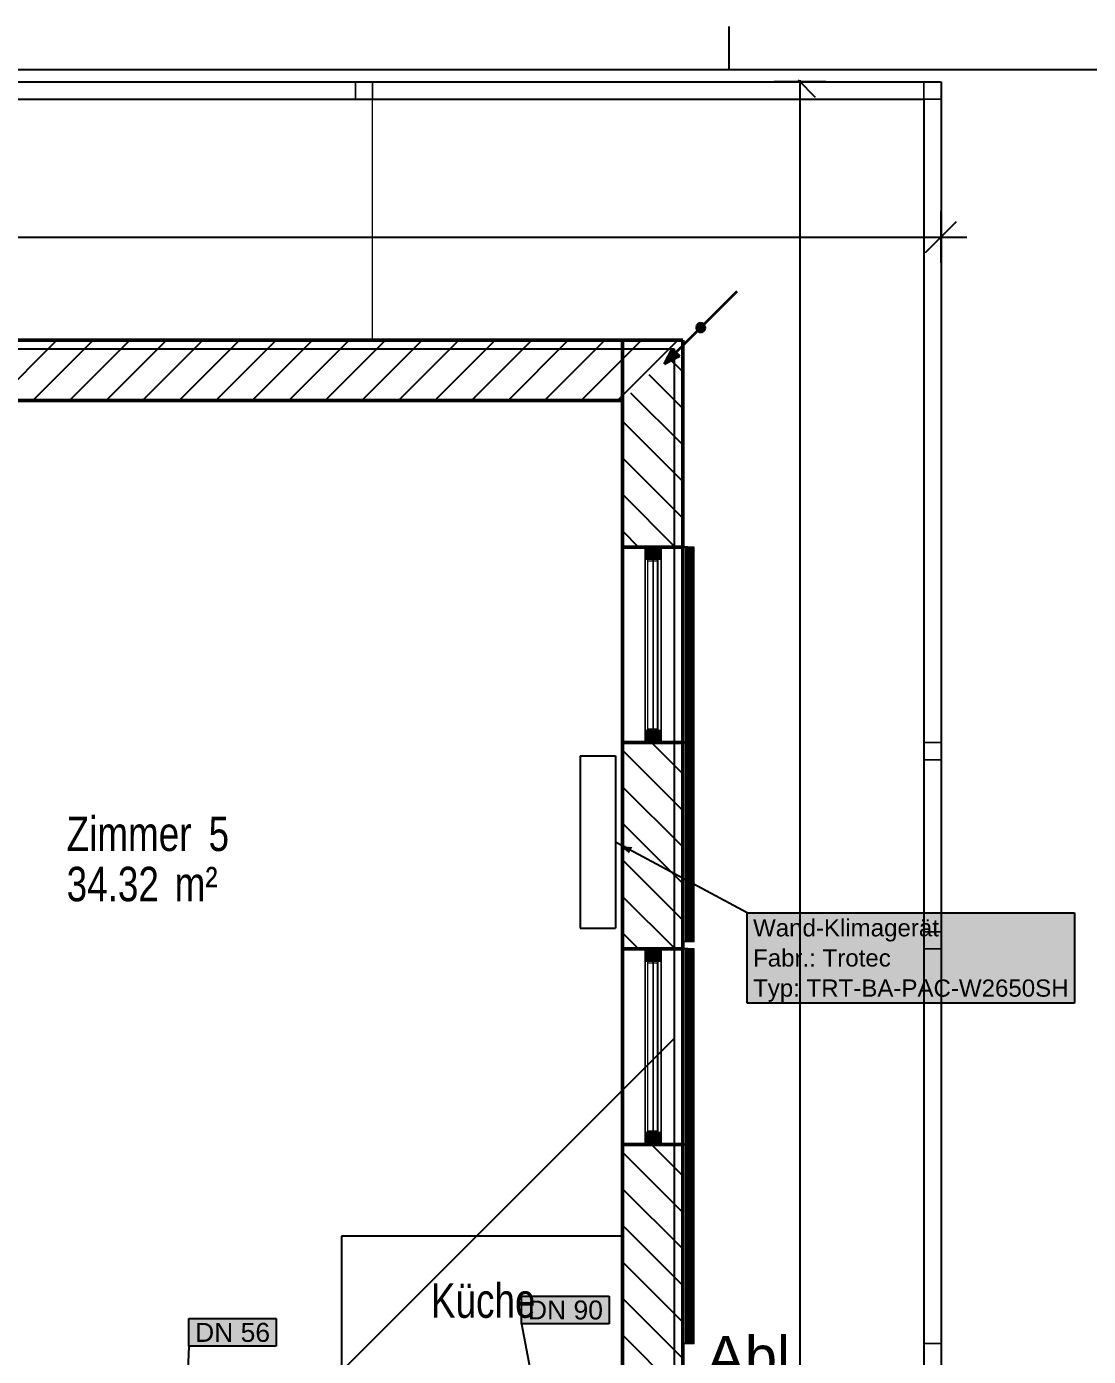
# Model space of a CAD drawing. Extents: x 0 to 756, y -25 to 420.
# Drawn here: x 322.4 to 445.7, y 265.6 to 420 of the extents above; entities that cross this region are included whole.
import ezdxf
from ezdxf.lldxf.tags import DXFTag

# ---------------------------------------------------------------- set-up
doc = ezdxf.new("R2010")
doc.units = 0
doc.layers.get('0').update_dxf_attribs({"lineweight": 25})
doc.layers.get('DEFPOINTS').update_dxf_attribs({"lineweight": 25})
for name, color, linetype, lineweight, true_color in [('2L_TEXT', 7, 'Continuous', 25, 0x3300cc), ('A_Geschossdecke', 7, 'Continuous', 25, 0x008080), ('H_Heizung', 1, 'Continuous', 25, 0xff0000), ('S_Regenwasser', 7, 'Continuous', 35, 0x0080ff)]:
    doc.layers.add(name, color=color, linetype=linetype, lineweight=lineweight, true_color=true_color)
for name, color, linetype, lineweight in [('A_Aussenwand', 7, 'Continuous', 25), ('A_Fenster', 7, 'Continuous', 25), ('Allgemein01', 7, 'Continuous', 13), ('Allgemein03', 7, 'Continuous', 25), ('Fenster', 7, 'Continuous', 13), ('Fensterbank', 7, 'Continuous', 13), ('Pfosten_ Stützen', 7, 'Continuous', 13), ('Raumbezeichnung', 7, 'Continuous', 13), ('Standard', 7, 'Continuous', 25), ('Stütze Holz', 7, 'Continuous', 13), ('Verschattung', 7, 'Continuous', 13), ('Wand Holz tragend', 7, 'Continuous', 13), ('Wohnfläche-Rohbau', 7, 'Continuous', 13), ('X_Planrahmen', 7, 'Continuous', 25), ('X_Text', 7, 'Continuous', 25)]:
    doc.layers.add(name, color=color, linetype=linetype, lineweight=lineweight)
doc.styles.get("Standard").update_dxf_attribs({"font": 'arial.ttf'})
tags = doc.linetypes.add('fein_strichliert', pattern=[4, 1, -2, 1]).pattern_tags.tags
tags[8:9] = [DXFTag(74, 4), DXFTag(75, 0), DXFTag(340, '0'), DXFTag(46, 0.0), DXFTag(50, 0.0), DXFTag(44, 0.0), DXFTag(45, 0.0)]
tags[6:7] = [DXFTag(74, 4), DXFTag(75, 0), DXFTag(340, '0'), DXFTag(46, 0.0), DXFTag(50, 0.0), DXFTag(44, 0.0), DXFTag(45, 0.0)]
tags[4:5] = [DXFTag(74, 4), DXFTag(75, 0), DXFTag(340, '0'), DXFTag(46, 0.0), DXFTag(50, 0.0), DXFTag(44, 0.0), DXFTag(45, 0.0)]
tags = doc.linetypes.add('PUNKT2_S9', pattern=[0.1, 0, -0.1]).pattern_tags.tags
tags[6:7] = [DXFTag(74, 4), DXFTag(75, 0), DXFTag(340, '0'), DXFTag(46, 1.0), DXFTag(50, 0.0), DXFTag(44, 0.0), DXFTag(45, 0.0)]
tags[4:5] = [DXFTag(74, 4), DXFTag(75, 0), DXFTag(340, '0'), DXFTag(46, 1.0), DXFTag(50, 0.0), DXFTag(44, 0.0), DXFTag(45, 0.0)]
tags = doc.linetypes.add('VERDECKT2_S2', pattern=[0.27, 0.2, -0.07]).pattern_tags.tags
tags[6:7] = [DXFTag(74, 4), DXFTag(75, 0), DXFTag(340, '0'), DXFTag(46, 1.0), DXFTag(50, 0.0), DXFTag(44, 0.0), DXFTag(45, 0.0)]
tags[4:5] = [DXFTag(74, 4), DXFTag(75, 0), DXFTag(340, '0'), DXFTag(46, 1.0), DXFTag(50, 0.0), DXFTag(44, 0.0), DXFTag(45, 0.0)]

# ---------------------------------------------------------------- blocks, each defined once
blk = doc.blocks.new('Blockreferenz-A01I5YB9IE', base_point=(0, -25))
at = {"layer": 'X_Planrahmen', "color": 0, "linetype": 'ByBlock', "lineweight": -2, "ltscale": 0.25}
for p, q in [((404, 415), (404, 420)), ((20, 415), (589, 415))]:
    blk.add_line(p, q, dxfattribs=at)
blk = doc.blocks.new('Referenz-A01I5YBJIE')
at = {"layer": 'Allgemein01', "color": 0, "linetype": 'PUNKT2_S9', "ltscale": 0.13}
blk.add_line((391.61, 30.52), (391.61, 376.58), dxfattribs=at)
at = {"layer": 'Allgemein03', "color": 0, "linetype": 'VERDECKT2_S2', "lineweight": 13, "ltscale": 0.13}
for p, q in [((362.61, 413.58), (154.61, 413.58)), ((362.61, 383.58), (362.61, 413.58)), ((154.61, 383.58), (362.61, 383.58))]:
    blk.add_line(p, q, dxfattribs=at)
at = {"layer": 'Allgemein03', "color": 0, "lineweight": -2}
for p, q in [((359.01, 279.58), (359.01, 263.58)), ((391.61, 279.58), (359.01, 279.58)), ((391.61, 263.58), (391.61, 279.58))]:
    blk.add_line(p, q, dxfattribs=at)
at = {"layer": 'DEFPOINTS', "color": 0, "linetype": 'Continuous', "lineweight": -2, "ltscale": 0.25}
for p, q in [((428.61, 413.58), (428.61, 413.58)), ((428.61, 413.58), (428.61, 413.58)), ((398.61, 383.58), (398.61, 383.58)), ((398.61, 383.58), (398.61, 383.58)), ((398.61, 383.58), (398.61, 383.58)), ((398.61, 383.58), (398.61, 383.58)), ((398.61, 383.58), (398.61, 383.58)), ((398.61, 383.58), (398.61, 383.58)), ((398.61, 383.58), (398.61, 383.58)), ((398.61, 383.58), (398.61, 383.58)), ((391.61, 376.58), (391.61, 376.58)), ((391.61, 376.58), (391.61, 376.58)), ((391.61, 376.58), (391.61, 376.58)), ((391.61, 376.58), (391.61, 376.58)), ((391.61, 376.58), (391.61, 376.58)), ((391.61, 376.58), (391.61, 376.58)), ((391.61, 376.58), (391.61, 376.58)), ((391.61, 376.58), (391.61, 376.58)), ((398.61, 359.58), (398.61, 359.58)), ((398.61, 359.58), (398.61, 359.58)), ((398.61, 336.88), (398.61, 336.88)), ((398.61, 336.88), (398.61, 336.88)), ((398.61, 312.92), (398.61, 312.92)), ((398.61, 312.92), (398.61, 312.92)), ((398.61, 290.22), (398.61, 290.22)), ((398.61, 290.22), (398.61, 290.22))]:
    blk.add_line(p, q, dxfattribs=at)
at = {"layer": 'Fenster', "color": 0, "linetype": 'Continuous', "ltscale": 0.13}
for p, q in [((394.27, 358.18), (394.27, 359.58)), ((394.27, 359.58), (396.11, 359.58)), ((394.27, 359.58), (394.27, 358.18)), ((396.11, 359.58), (394.27, 359.58)), ((394.27, 359.58), (394.27, 358.18)), ((394.27, 359.58), (394.27, 359.58)), ((394.27, 359.58), (396.11, 359.58)), ((396.11, 358.18), (394.27, 358.18)), ((394.27, 338.28), (394.27, 358.18)), ((394.27, 358.18), (396.11, 358.18)), ((394.27, 358.18), (396.11, 358.18)), ((394.27, 358.18), (394.27, 358.18)), ((394.27, 358.18), (396.11, 358.18)), ((394.27, 358.18), (394.27, 338.28)), ((396.11, 358.18), (394.27, 358.18)), ((394.27, 358.18), (394.27, 338.28)), ((394.27, 358.18), (394.27, 358.18)), ((394.27, 358.18), (396.11, 358.18)), ((394.27, 358.18), (394.27, 338.28)), ((396.11, 358.18), (394.27, 358.18)), ((394.27, 358.18), (394.27, 338.28)), ((394.27, 358.18), (394.27, 358.18)), ((394.27, 358.18), (396.11, 358.18)), ((395.19, 358.18), (395.19, 338.28)), ((395.19, 338.28), (395.19, 358.18)), ((395.19, 358.18), (395.19, 358.18)), ((396.11, 359.58), (396.11, 358.18)), ((396.11, 358.18), (396.11, 359.58)), ((396.11, 359.58), (396.11, 358.18)), ((396.11, 359.58), (396.11, 359.58)), ((396.11, 358.18), (396.11, 338.28)), ((396.11, 358.18), (396.11, 358.18)), ((396.11, 338.28), (396.11, 358.18)), ((396.11, 358.18), (396.11, 338.28)), ((396.11, 358.18), (396.11, 358.18)), ((396.11, 338.28), (396.11, 358.18)), ((396.11, 358.18), (396.11, 338.28)), ((396.11, 358.18), (396.11, 358.18)), ((394.27, 336.88), (394.27, 338.28)), ((394.27, 338.28), (396.11, 338.28)), ((396.11, 338.28), (394.27, 338.28)), ((394.27, 338.28), (394.27, 336.88)), ((396.11, 338.28), (394.27, 338.28)), ((394.27, 338.28), (394.27, 336.88)), ((394.27, 338.28), (394.27, 338.28)), ((394.27, 338.28), (396.11, 338.28)), ((394.27, 338.28), (396.11, 338.28)), ((394.27, 338.28), (394.27, 338.28)), ((394.27, 338.28), (396.11, 338.28)), ((394.27, 338.28), (396.11, 338.28)), ((394.27, 338.28), (394.27, 338.28)), ((394.27, 338.28), (396.11, 338.28)), ((395.19, 338.28), (395.19, 338.28)), ((396.11, 338.28), (396.11, 336.88)), ((396.11, 336.88), (396.11, 338.28)), ((396.11, 338.28), (396.11, 336.88)), ((396.11, 338.28), (396.11, 338.28)), ((396.11, 338.28), (396.11, 338.28)), ((396.11, 338.28), (396.11, 338.28)), ((396.11, 336.88), (394.27, 336.88)), ((394.27, 336.88), (396.11, 336.88)), ((394.27, 336.88), (394.27, 336.88)), ((394.27, 336.88), (396.11, 336.88)), ((396.11, 336.88), (396.11, 336.88)), ((394.27, 311.52), (394.27, 312.92)), ((394.27, 312.92), (396.11, 312.92)), ((394.27, 312.92), (394.27, 311.52)), ((396.11, 312.92), (394.27, 312.92)), ((394.27, 312.92), (394.27, 311.52)), ((394.27, 312.92), (394.27, 312.92)), ((394.27, 312.92), (396.11, 312.92)), ((396.11, 312.92), (396.11, 311.52)), ((396.11, 311.52), (396.11, 312.92)), ((396.11, 312.92), (396.11, 311.52)), ((396.11, 312.92), (396.11, 312.92)), ((396.11, 311.52), (394.27, 311.52)), ((394.27, 291.62), (394.27, 311.52)), ((394.27, 311.52), (396.11, 311.52)), ((394.27, 311.52), (396.11, 311.52)), ((394.27, 311.52), (394.27, 311.52)), ((394.27, 311.52), (396.11, 311.52)), ((394.27, 311.52), (394.27, 291.62)), ((396.11, 311.52), (394.27, 311.52)), ((394.27, 311.52), (394.27, 291.62)), ((394.27, 311.52), (394.27, 311.52)), ((394.27, 311.52), (396.11, 311.52)), ((394.27, 311.52), (394.27, 291.62)), ((396.11, 311.52), (394.27, 311.52)), ((394.27, 311.52), (394.27, 291.62)), ((394.27, 311.52), (394.27, 311.52)), ((394.27, 311.52), (396.11, 311.52)), ((395.19, 311.52), (395.19, 291.62)), ((395.19, 291.62), (395.19, 311.52)), ((395.19, 311.52), (395.19, 311.52)), ((396.11, 311.52), (396.11, 291.62)), ((396.11, 311.52), (396.11, 311.52)), ((396.11, 291.62), (396.11, 311.52)), ((396.11, 311.52), (396.11, 291.62)), ((396.11, 311.52), (396.11, 311.52)), ((396.11, 291.62), (396.11, 311.52)), ((396.11, 311.52), (396.11, 291.62)), ((396.11, 311.52), (396.11, 311.52)), ((394.27, 290.22), (394.27, 291.62)), ((394.27, 291.62), (396.11, 291.62)), ((396.11, 291.62), (394.27, 291.62)), ((394.27, 291.62), (394.27, 290.22)), ((396.11, 291.62), (394.27, 291.62)), ((394.27, 291.62), (394.27, 290.22)), ((394.27, 291.62), (394.27, 291.62)), ((394.27, 291.62), (396.11, 291.62)), ((394.27, 291.62), (396.11, 291.62)), ((394.27, 291.62), (394.27, 291.62)), ((394.27, 291.62), (396.11, 291.62)), ((394.27, 291.62), (396.11, 291.62)), ((394.27, 291.62), (394.27, 291.62)), ((394.27, 291.62), (396.11, 291.62)), ((395.19, 291.62), (395.19, 291.62)), ((396.11, 291.62), (396.11, 290.22)), ((396.11, 290.22), (396.11, 291.62)), ((396.11, 291.62), (396.11, 290.22)), ((396.11, 291.62), (396.11, 291.62)), ((396.11, 291.62), (396.11, 291.62)), ((396.11, 291.62), (396.11, 291.62)), ((396.11, 290.22), (394.27, 290.22)), ((394.27, 290.22), (396.11, 290.22)), ((394.27, 290.22), (394.27, 290.22)), ((394.27, 290.22), (396.11, 290.22)), ((396.11, 290.22), (396.11, 290.22))]:
    blk.add_line(p, q, dxfattribs=at)
for points in [[(394.27, 358.18), (396.11, 358.18), (394.27, 359.58)], [(396.11, 358.18), (396.11, 359.58), (394.27, 359.58)], [(394.27, 336.88), (396.11, 336.88), (394.27, 338.28)], [(396.11, 336.88), (396.11, 338.28), (394.27, 338.28)], [(394.27, 311.52), (396.11, 311.52), (394.27, 312.92)], [(396.11, 311.52), (396.11, 312.92), (394.27, 312.92)], [(394.27, 290.22), (396.11, 290.22), (394.27, 291.62)], [(396.11, 290.22), (396.11, 291.62), (394.27, 291.62)]]:
    blk.add_solid(points, dxfattribs=at)
at = {"layer": 'Fensterbank', "color": 0, "lineweight": -2}
for p, q in [((395.69, 359.58), (395.69, 336.88)), ((399.21, 359.58), (395.69, 359.58)), ((395.69, 359.58), (395.69, 359.58)), ((398.61, 359.58), (395.69, 359.58)), ((395.69, 359.58), (395.69, 336.88)), ((399.21, 359.58), (398.61, 359.58)), ((398.61, 359.58), (398.61, 359.58)), ((398.61, 359.58), (398.61, 336.88)), ((398.61, 336.88), (398.61, 359.58)), ((399.21, 336.88), (399.21, 359.58)), ((399.21, 359.58), (399.21, 359.58)), ((399.21, 359.58), (399.21, 336.88)), ((395.69, 336.88), (399.21, 336.88)), ((395.69, 336.88), (395.69, 336.88)), ((398.61, 336.88), (395.69, 336.88)), ((398.61, 336.88), (398.61, 336.88)), ((399.21, 336.88), (398.61, 336.88)), ((399.21, 336.88), (399.21, 336.88)), ((395.69, 312.92), (395.69, 290.22)), ((399.21, 312.92), (395.69, 312.92)), ((395.69, 312.92), (395.69, 312.92)), ((398.61, 312.92), (395.69, 312.92)), ((395.69, 312.92), (395.69, 290.22)), ((399.21, 312.92), (398.61, 312.92)), ((398.61, 312.92), (398.61, 312.92)), ((398.61, 312.92), (398.61, 290.22)), ((398.61, 290.22), (398.61, 312.92)), ((399.21, 290.22), (399.21, 312.92)), ((399.21, 312.92), (399.21, 312.92)), ((399.21, 312.92), (399.21, 290.22)), ((395.69, 290.22), (399.21, 290.22)), ((395.69, 290.22), (395.69, 290.22)), ((398.61, 290.22), (395.69, 290.22)), ((398.61, 290.22), (398.61, 290.22)), ((399.21, 290.22), (398.61, 290.22)), ((399.21, 290.22), (399.21, 290.22))]:
    blk.add_line(p, q, dxfattribs=at)
at = {"layer": 'Fensterbank', "color": 0, "lineweight": 18}
for p, q in [((398.61, 359.58), (398.61, 336.88)), ((398.61, 312.92), (398.61, 290.22))]:
    blk.add_line(p, q, dxfattribs=at)
at = {"layer": 'Standard', "color": 0, "lineweight": -2}
for p, q in [((414.04, 411.78), (412.05, 413.77)), ((412.24, 407.58), (412.24, 413.77)), ((88.61, 413.58), (428.61, 413.58)), ((415.24, 413.58), (409.24, 413.58)), ((412.24, 413.58), (412.24, 413.58)), ((412.24, 213.69), (412.24, 413.58)), ((428.61, 413.58), (428.61, 53.42)), ((90.61, 411.58), (426.61, 411.58)), ((426.61, 411.58), (426.61, 53.42)), ((428.61, 392.56), (428.61, 398.56)), ((426.81, 393.76), (430.41, 397.36)), ((267.06, 395.56), (428.61, 395.56)), ((422.61, 395.56), (431.61, 395.56)), ((428.61, 395.56), (428.61, 395.56))]:
    blk.add_line(p, q, dxfattribs=at)
at = {"layer": 'Stütze Holz', "color": 0, "linetype": 'Continuous', "ltscale": 0.13}
for p, q in [((362.61, 413.58), (360.61, 413.58)), ((360.61, 413.58), (360.61, 411.58)), ((360.61, 413.58), (362.61, 413.58)), ((360.61, 411.58), (360.61, 413.58)), ((360.61, 413.58), (360.61, 413.58)), ((362.61, 411.58), (362.61, 413.58)), ((362.61, 413.58), (362.61, 411.58)), ((362.61, 413.58), (362.61, 413.58)), ((428.61, 413.58), (426.61, 413.58)), ((426.61, 413.58), (426.61, 411.58)), ((426.61, 413.58), (428.61, 413.58)), ((426.61, 411.58), (426.61, 413.58)), ((426.61, 413.58), (426.61, 413.58)), ((428.61, 411.58), (428.61, 413.58)), ((428.61, 413.58), (428.61, 411.58)), ((428.61, 413.58), (428.61, 413.58)), ((360.61, 411.58), (362.61, 411.58)), ((362.61, 411.58), (360.61, 411.58)), ((360.61, 411.58), (360.61, 411.58)), ((362.61, 411.58), (362.61, 411.58)), ((426.61, 411.58), (428.61, 411.58)), ((428.61, 411.58), (426.61, 411.58)), ((426.61, 411.58), (426.61, 411.58)), ((428.61, 411.58), (428.61, 411.58)), ((428.61, 336.89), (426.61, 336.89)), ((426.61, 336.89), (426.61, 334.89)), ((426.61, 336.89), (428.61, 336.89)), ((426.61, 334.89), (426.61, 336.89)), ((426.61, 336.89), (426.61, 336.89)), ((428.61, 334.89), (428.61, 336.89)), ((428.61, 336.89), (428.61, 334.89)), ((428.61, 336.89), (428.61, 336.89)), ((426.61, 334.89), (428.61, 334.89)), ((428.61, 334.89), (426.61, 334.89)), ((426.61, 334.89), (426.61, 334.89)), ((428.61, 334.89), (428.61, 334.89)), ((428.61, 314.92), (426.61, 314.92)), ((426.61, 314.92), (426.61, 312.92)), ((426.61, 314.92), (428.61, 314.92)), ((426.61, 312.92), (426.61, 314.92)), ((426.61, 314.92), (426.61, 314.92)), ((428.61, 312.92), (428.61, 314.92)), ((428.61, 314.92), (428.61, 312.92)), ((428.61, 314.92), (428.61, 314.92)), ((426.61, 312.92), (428.61, 312.92)), ((428.61, 312.92), (426.61, 312.92)), ((426.61, 312.92), (426.61, 312.92)), ((428.61, 312.92), (428.61, 312.92)), ((428.61, 267.12), (426.61, 267.12)), ((426.61, 267.12), (426.61, 265.12)), ((426.61, 267.12), (428.61, 267.12)), ((426.61, 265.12), (426.61, 267.12)), ((426.61, 267.12), (426.61, 267.12)), ((428.61, 265.12), (428.61, 267.12)), ((428.61, 267.12), (428.61, 265.12)), ((428.61, 267.12), (428.61, 267.12))]:
    blk.add_line(p, q, dxfattribs=at)
at = {"layer": 'Verschattung', "color": 0, "linetype": 'Continuous', "ltscale": 0.13}
for p, q in [((398.73, 359.58), (398.61, 359.58)), ((398.61, 359.58), (398.61, 336.68)), ((398.61, 313.78), (398.61, 359.58)), ((398.61, 359.58), (399.81, 359.58)), ((398.61, 359.58), (398.61, 359.58)), ((398.61, 359.58), (398.61, 359.58)), ((398.61, 359.58), (398.61, 359.58)), ((398.73, 336.68), (398.73, 359.58)), ((399.93, 359.58), (398.73, 359.58)), ((398.73, 359.58), (398.73, 313.78)), ((398.73, 359.58), (398.73, 359.58)), ((398.73, 359.58), (398.73, 359.58)), ((399.65, 359.58), (398.97, 359.58)), ((398.97, 359.58), (398.97, 313.78)), ((398.97, 359.58), (398.97, 359.58)), ((398.97, 359.58), (398.97, 359.58)), ((398.97, 359.58), (398.97, 359.58)), ((399.21, 359.58), (398.97, 359.58)), ((398.97, 335.78), (398.97, 359.58)), ((399.21, 359.58), (399.07, 359.58)), ((399.07, 359.58), (399.07, 313.78)), ((399.55, 359.58), (399.07, 359.58)), ((399.07, 359.58), (399.07, 359.58)), ((399.07, 313.78), (399.07, 359.58)), ((399.21, 335.78), (399.21, 359.58)), ((399.21, 359.58), (399.21, 359.58)), ((399.21, 359.58), (399.21, 335.78)), ((399.55, 359.58), (399.41, 359.58)), ((399.41, 359.58), (399.41, 335.78)), ((399.41, 359.58), (399.41, 359.58)), ((399.65, 359.58), (399.41, 359.58)), ((399.41, 335.78), (399.41, 359.58)), ((399.55, 313.78), (399.55, 359.58)), ((399.55, 359.58), (399.55, 359.58)), ((399.55, 313.78), (399.55, 359.58)), ((399.65, 313.78), (399.65, 359.58)), ((399.65, 359.58), (399.65, 359.58)), ((399.65, 359.58), (399.65, 359.58)), ((399.65, 359.58), (399.65, 359.58)), ((399.65, 359.58), (399.65, 335.78)), ((399.81, 359.58), (399.81, 313.78)), ((399.93, 359.58), (399.81, 359.58)), ((399.81, 359.58), (399.81, 359.58)), ((399.81, 359.58), (399.81, 359.58)), ((399.81, 336.68), (399.81, 359.58)), ((399.93, 313.78), (399.93, 359.58)), ((399.93, 359.58), (399.93, 359.58)), ((399.93, 359.58), (399.93, 359.58)), ((399.93, 359.58), (399.93, 359.58)), ((399.93, 336.68), (399.93, 359.58)), ((398.61, 336.68), (398.61, 313.78)), ((398.73, 313.78), (398.73, 336.68)), ((399.61, 336.88), (399.01, 336.88)), ((399.01, 336.88), (399.01, 313.78)), ((399.61, 336.88), (399.01, 336.88)), ((399.01, 336.88), (399.01, 313.78)), ((399.01, 336.88), (399.61, 336.88)), ((399.01, 313.78), (399.01, 336.88)), ((399.01, 336.88), (399.01, 336.88)), ((399.61, 313.78), (399.61, 336.88)), ((399.61, 313.78), (399.61, 336.88)), ((399.61, 336.88), (399.61, 336.88)), ((399.61, 313.78), (399.61, 336.88)), ((399.81, 313.78), (399.81, 336.68)), ((399.93, 313.78), (399.93, 336.68)), ((398.97, 313.78), (398.97, 335.78)), ((399.01, 335.68), (399.01, 314.98)), ((399.41, 335.68), (399.01, 335.68)), ((399.01, 335.68), (399.01, 335.68)), ((399.01, 335.68), (399.01, 314.98)), ((399.41, 335.68), (399.01, 335.68)), ((399.21, 335.68), (399.21, 335.78)), ((399.21, 335.78), (399.31, 335.78)), ((399.41, 335.78), (399.21, 335.78)), ((399.21, 335.78), (399.21, 335.58)), ((399.21, 335.78), (399.21, 335.78)), ((399.21, 335.78), (399.21, 335.78)), ((399.21, 335.58), (399.21, 335.68)), ((399.31, 335.58), (399.21, 335.58)), ((399.21, 315.08), (399.21, 335.58)), ((399.21, 335.58), (399.41, 335.58)), ((399.21, 335.58), (399.21, 315.08)), ((399.21, 335.58), (399.21, 335.58)), ((399.21, 335.58), (399.21, 335.58)), ((399.31, 335.78), (399.41, 335.78)), ((399.41, 335.58), (399.31, 335.58)), ((399.41, 335.78), (399.41, 335.68)), ((399.41, 335.58), (399.41, 335.78)), ((399.41, 335.78), (399.41, 335.78)), ((399.41, 335.78), (399.41, 335.78)), ((399.41, 314.98), (399.41, 335.68)), ((399.41, 335.68), (399.41, 335.58)), ((399.41, 335.68), (399.41, 335.68)), ((399.41, 314.98), (399.41, 335.68)), ((399.41, 335.58), (399.41, 315.08)), ((399.41, 315.08), (399.41, 335.58)), ((399.41, 335.58), (399.41, 335.58)), ((399.41, 335.58), (399.41, 335.58)), ((399.65, 335.78), (399.65, 313.78)), ((399.01, 314.98), (399.41, 314.98)), ((399.01, 314.98), (399.01, 314.98)), ((399.41, 314.98), (399.01, 314.98)), ((399.21, 315.08), (399.31, 315.08)), ((399.21, 314.98), (399.21, 315.08)), ((399.41, 315.08), (399.21, 315.08)), ((399.21, 315.08), (399.21, 314.88)), ((399.21, 315.08), (399.21, 315.08)), ((399.21, 315.08), (399.21, 315.08)), ((399.21, 314.88), (399.21, 314.98)), ((399.31, 315.08), (399.41, 315.08)), ((399.41, 315.08), (399.41, 314.98)), ((399.41, 314.88), (399.41, 315.08)), ((399.41, 315.08), (399.41, 315.08)), ((399.41, 315.08), (399.41, 315.08)), ((399.41, 314.98), (399.41, 314.88)), ((399.41, 314.98), (399.41, 314.98)), ((398.61, 313.78), (398.73, 313.78)), ((399.81, 313.78), (398.61, 313.78)), ((398.61, 313.78), (398.61, 313.78)), ((398.61, 313.78), (398.61, 313.78)), ((398.61, 313.78), (398.61, 313.78)), ((398.73, 313.78), (399.93, 313.78)), ((398.73, 313.78), (398.73, 313.78)), ((398.73, 313.78), (398.73, 313.78)), ((398.97, 313.78), (399.65, 313.78)), ((398.97, 313.78), (398.97, 313.78)), ((398.97, 313.78), (398.97, 313.78)), ((398.97, 313.78), (398.97, 313.78)), ((398.97, 313.78), (399.21, 313.78)), ((399.01, 313.78), (399.61, 313.78)), ((399.01, 313.78), (399.61, 313.78)), ((399.61, 313.78), (399.01, 313.78)), ((399.01, 313.78), (399.01, 313.78)), ((399.07, 313.78), (399.21, 313.78)), ((399.07, 313.78), (399.55, 313.78)), ((399.07, 313.78), (399.07, 313.78)), ((399.31, 314.88), (399.21, 314.88)), ((399.21, 313.78), (399.21, 314.88)), ((399.21, 314.88), (399.41, 314.88)), ((399.21, 314.88), (399.21, 313.78)), ((399.21, 314.88), (399.21, 314.88)), ((399.21, 314.88), (399.21, 314.88)), ((399.21, 313.78), (399.21, 313.78)), ((399.41, 314.88), (399.31, 314.88)), ((399.41, 314.88), (399.41, 313.78)), ((399.41, 313.78), (399.41, 314.88)), ((399.41, 314.88), (399.41, 314.88)), ((399.41, 314.88), (399.41, 314.88)), ((399.41, 313.78), (399.55, 313.78)), ((399.41, 313.78), (399.65, 313.78)), ((399.41, 313.78), (399.41, 313.78)), ((399.55, 313.78), (399.55, 313.78)), ((399.61, 313.78), (399.61, 313.78)), ((399.65, 313.78), (399.65, 313.78)), ((399.65, 313.78), (399.65, 313.78)), ((399.65, 313.78), (399.65, 313.78)), ((399.81, 313.78), (399.93, 313.78)), ((399.81, 313.78), (399.81, 313.78)), ((399.81, 313.78), (399.81, 313.78)), ((399.93, 313.78), (399.93, 313.78)), ((399.93, 313.78), (399.93, 313.78)), ((399.93, 313.78), (399.93, 313.78)), ((398.73, 312.92), (398.61, 312.92)), ((398.61, 312.92), (398.61, 290.02)), ((398.61, 267.12), (398.61, 312.92)), ((398.61, 312.92), (399.81, 312.92)), ((398.61, 312.92), (398.61, 312.92)), ((398.61, 312.92), (398.61, 312.92)), ((398.61, 312.92), (398.61, 312.92)), ((398.73, 290.02), (398.73, 312.92)), ((399.93, 312.92), (398.73, 312.92)), ((398.73, 312.92), (398.73, 267.12)), ((398.73, 312.92), (398.73, 312.92)), ((398.73, 312.92), (398.73, 312.92)), ((399.65, 312.92), (398.97, 312.92)), ((398.97, 312.92), (398.97, 267.12)), ((398.97, 312.92), (398.97, 312.92)), ((398.97, 312.92), (398.97, 312.92)), ((398.97, 312.92), (398.97, 312.92)), ((399.21, 312.92), (398.97, 312.92)), ((398.97, 289.12), (398.97, 312.92)), ((399.21, 312.92), (399.07, 312.92)), ((399.07, 312.92), (399.07, 267.12)), ((399.55, 312.92), (399.07, 312.92)), ((399.07, 312.92), (399.07, 312.92)), ((399.07, 267.12), (399.07, 312.92)), ((399.21, 289.12), (399.21, 312.92)), ((399.21, 312.92), (399.21, 312.92)), ((399.21, 312.92), (399.21, 289.12)), ((399.55, 312.92), (399.41, 312.92)), ((399.41, 312.92), (399.41, 289.12)), ((399.41, 312.92), (399.41, 312.92)), ((399.65, 312.92), (399.41, 312.92)), ((399.41, 289.12), (399.41, 312.92)), ((399.55, 267.12), (399.55, 312.92)), ((399.55, 312.92), (399.55, 312.92)), ((399.55, 267.12), (399.55, 312.92)), ((399.65, 267.12), (399.65, 312.92)), ((399.65, 312.92), (399.65, 312.92)), ((399.65, 312.92), (399.65, 312.92)), ((399.65, 312.92), (399.65, 312.92)), ((399.65, 312.92), (399.65, 289.12)), ((399.81, 312.92), (399.81, 267.12)), ((399.93, 312.92), (399.81, 312.92)), ((399.81, 312.92), (399.81, 312.92)), ((399.81, 312.92), (399.81, 312.92)), ((399.81, 290.02), (399.81, 312.92)), ((399.93, 267.12), (399.93, 312.92)), ((399.93, 312.92), (399.93, 312.92)), ((399.93, 312.92), (399.93, 312.92)), ((399.93, 312.92), (399.93, 312.92)), ((399.93, 290.02), (399.93, 312.92)), ((398.61, 290.02), (398.61, 267.12)), ((398.73, 267.12), (398.73, 290.02)), ((398.97, 267.12), (398.97, 289.12)), ((399.61, 290.22), (399.01, 290.22)), ((399.01, 290.22), (399.01, 267.12)), ((399.61, 290.22), (399.01, 290.22)), ((399.01, 290.22), (399.01, 267.12)), ((399.01, 290.22), (399.61, 290.22)), ((399.01, 267.12), (399.01, 290.22)), ((399.01, 290.22), (399.01, 290.22)), ((399.01, 289.02), (399.01, 268.32)), ((399.41, 289.02), (399.01, 289.02)), ((399.01, 289.02), (399.01, 289.02)), ((399.01, 289.02), (399.01, 268.32)), ((399.41, 289.02), (399.01, 289.02)), ((399.21, 289.02), (399.21, 289.12)), ((399.21, 289.12), (399.31, 289.12)), ((399.41, 289.12), (399.21, 289.12)), ((399.21, 289.12), (399.21, 288.92)), ((399.21, 289.12), (399.21, 289.12)), ((399.21, 289.12), (399.21, 289.12)), ((399.21, 288.92), (399.21, 289.02)), ((399.31, 288.92), (399.21, 288.92)), ((399.21, 268.42), (399.21, 288.92)), ((399.21, 288.92), (399.41, 288.92)), ((399.21, 288.92), (399.21, 268.42)), ((399.21, 288.92), (399.21, 288.92)), ((399.21, 288.92), (399.21, 288.92)), ((399.31, 289.12), (399.41, 289.12)), ((399.41, 288.92), (399.31, 288.92)), ((399.41, 289.12), (399.41, 289.02)), ((399.41, 288.92), (399.41, 289.12)), ((399.41, 289.12), (399.41, 289.12)), ((399.41, 289.12), (399.41, 289.12)), ((399.41, 268.32), (399.41, 289.02)), ((399.41, 289.02), (399.41, 288.92)), ((399.41, 289.02), (399.41, 289.02)), ((399.41, 268.32), (399.41, 289.02)), ((399.41, 288.92), (399.41, 268.42)), ((399.41, 268.42), (399.41, 288.92)), ((399.41, 288.92), (399.41, 288.92)), ((399.41, 288.92), (399.41, 288.92)), ((399.61, 267.12), (399.61, 290.22)), ((399.61, 267.12), (399.61, 290.22)), ((399.61, 290.22), (399.61, 290.22)), ((399.61, 267.12), (399.61, 290.22)), ((399.65, 289.12), (399.65, 267.12)), ((399.81, 267.12), (399.81, 290.02)), ((399.93, 267.12), (399.93, 290.02)), ((398.61, 267.12), (398.73, 267.12)), ((399.81, 267.12), (398.61, 267.12)), ((398.61, 267.12), (398.61, 267.12)), ((398.61, 267.12), (398.61, 267.12)), ((398.61, 267.12), (398.61, 267.12)), ((398.73, 267.12), (399.93, 267.12)), ((398.73, 267.12), (398.73, 267.12)), ((398.73, 267.12), (398.73, 267.12)), ((398.97, 267.12), (399.65, 267.12)), ((398.97, 267.12), (398.97, 267.12)), ((398.97, 267.12), (398.97, 267.12)), ((398.97, 267.12), (398.97, 267.12)), ((398.97, 267.12), (399.21, 267.12)), ((399.01, 268.32), (399.41, 268.32)), ((399.01, 268.32), (399.01, 268.32)), ((399.41, 268.32), (399.01, 268.32)), ((399.01, 267.12), (399.61, 267.12)), ((399.01, 267.12), (399.61, 267.12)), ((399.61, 267.12), (399.01, 267.12)), ((399.01, 267.12), (399.01, 267.12)), ((399.07, 267.12), (399.21, 267.12)), ((399.07, 267.12), (399.55, 267.12)), ((399.07, 267.12), (399.07, 267.12)), ((399.21, 268.42), (399.31, 268.42)), ((399.21, 268.32), (399.21, 268.42)), ((399.41, 268.42), (399.21, 268.42)), ((399.21, 268.42), (399.21, 268.22)), ((399.21, 268.42), (399.21, 268.42)), ((399.21, 268.42), (399.21, 268.42)), ((399.21, 268.22), (399.21, 268.32)), ((399.31, 268.22), (399.21, 268.22)), ((399.21, 267.12), (399.21, 268.22)), ((399.21, 268.22), (399.41, 268.22)), ((399.21, 268.22), (399.21, 267.12)), ((399.21, 268.22), (399.21, 268.22)), ((399.21, 268.22), (399.21, 268.22)), ((399.21, 267.12), (399.21, 267.12)), ((399.31, 268.42), (399.41, 268.42)), ((399.41, 268.22), (399.31, 268.22)), ((399.41, 268.42), (399.41, 268.32)), ((399.41, 268.22), (399.41, 268.42)), ((399.41, 268.42), (399.41, 268.42)), ((399.41, 268.42), (399.41, 268.42)), ((399.41, 268.32), (399.41, 268.22)), ((399.41, 268.32), (399.41, 268.32)), ((399.41, 268.22), (399.41, 267.12)), ((399.41, 267.12), (399.41, 268.22)), ((399.41, 268.22), (399.41, 268.22)), ((399.41, 268.22), (399.41, 268.22)), ((399.41, 267.12), (399.55, 267.12)), ((399.41, 267.12), (399.65, 267.12)), ((399.41, 267.12), (399.41, 267.12)), ((399.55, 267.12), (399.55, 267.12)), ((399.61, 267.12), (399.61, 267.12)), ((399.65, 267.12), (399.65, 267.12)), ((399.65, 267.12), (399.65, 267.12)), ((399.65, 267.12), (399.65, 267.12)), ((399.81, 267.12), (399.93, 267.12)), ((399.81, 267.12), (399.81, 267.12)), ((399.81, 267.12), (399.81, 267.12)), ((399.93, 267.12), (399.93, 267.12)), ((399.93, 267.12), (399.93, 267.12)), ((399.93, 267.12), (399.93, 267.12))]:
    blk.add_line(p, q, dxfattribs=at)
at = {"layer": 'Wand Holz tragend', "color": 0, "lineweight": 50}
for p, q in [((391.61, 383.58), (125.61, 383.58)), ((125.61, 383.58), (391.61, 383.58)), ((391.61, 376.58), (391.61, 383.58)), ((391.61, 383.58), (391.61, 376.58)), ((391.61, 383.58), (391.61, 383.58)), ((398.61, 383.58), (391.61, 383.58)), ((391.61, 383.58), (391.61, 30.52)), ((391.61, 383.58), (398.61, 383.58)), ((391.61, 30.52), (391.61, 383.58)), ((391.61, 383.58), (391.61, 383.58)), ((398.61, 30.52), (398.61, 383.58)), ((398.61, 383.58), (398.61, 30.52)), ((398.61, 383.58), (398.61, 383.58)), ((125.61, 376.58), (391.61, 376.58)), ((391.61, 376.58), (125.61, 376.58)), ((391.61, 376.58), (391.61, 376.58)), ((398.61, 359.58), (391.61, 359.58)), ((391.61, 359.58), (391.61, 336.88)), ((391.61, 359.58), (391.61, 359.58)), ((391.61, 359.58), (391.61, 336.88)), ((398.61, 359.58), (391.61, 359.58)), ((398.61, 336.88), (398.61, 359.58)), ((398.61, 336.88), (398.61, 359.58)), ((398.61, 359.58), (398.61, 359.58)), ((391.61, 336.88), (398.61, 336.88)), ((391.61, 336.88), (391.61, 336.88)), ((391.61, 336.88), (398.61, 336.88)), ((398.61, 336.88), (398.61, 336.88)), ((398.61, 312.92), (391.61, 312.92)), ((391.61, 312.92), (391.61, 290.22)), ((391.61, 312.92), (391.61, 312.92)), ((391.61, 312.92), (391.61, 290.22)), ((398.61, 312.92), (391.61, 312.92)), ((398.61, 290.22), (398.61, 312.92)), ((398.61, 290.22), (398.61, 312.92)), ((398.61, 312.92), (398.61, 312.92)), ((391.61, 290.22), (398.61, 290.22)), ((391.61, 290.22), (391.61, 290.22)), ((391.61, 290.22), (398.61, 290.22)), ((398.61, 290.22), (398.61, 290.22))]:
    blk.add_line(p, q, dxfattribs=at)
at = {"layer": 'Pfosten_ Stützen', "color": 0, "lineweight": -2, "insert": (369.38, 274.1), "char_height": 4, "attachment_point": 1}
blk.add_mtext('{\\W0.8;\\fPosterama Text Light;Küche}', dxfattribs=at)
at = {"layer": 'Raumbezeichnung', "color": 0, "linetype": 'Continuous', "ltscale": 0.13, "char_height": 4, "attachment_point": 1}
for s, insert in [('{\\W0.8;\\fPosterama Text Light;Zimmer}', (327.08, 328.29)), ('{\\W0.8;\\fPosterama Text Light;5}', (343.56, 328.29))]:
    blk.add_mtext(s, dxfattribs=dict(at, insert=insert))
at = {"layer": 'Wohnfläche-Rohbau', "color": 0, "linetype": 'Continuous', "ltscale": 0.13, "char_height": 4, "attachment_point": 1}
for s, insert in [('{\\W0.8;\\fPosterama Text Light;34.32}', (327.08, 322.46)), ('{\\W0.8;\\fPosterama Text Light;m²}', (339.62, 322.46))]:
    blk.add_mtext(s, dxfattribs=dict(at, insert=insert))
blk = doc.blocks.new('Wand-A01I5YBNIE', base_point=(118.61, 376.58))
at = {"color": 0, "linetype": 'ByBlock', "lineweight": -2, "ltscale": 0.25}
for p, q in [((307.81, 383.58), (398.61, 383.58)), ((307.81, 376.58), (391.61, 376.58))]:
    blk.add_line(p, q, dxfattribs=at)
at = {"color": 0, "lineweight": -2}
for p, q in [((318.93, 376.58), (325.93, 383.58)), ((323.17, 376.58), (330.17, 383.58)), ((327.41, 376.58), (334.41, 383.58)), ((331.66, 376.58), (338.66, 383.58)), ((335.9, 376.58), (342.9, 383.58)), ((340.14, 376.58), (347.14, 383.58)), ((344.39, 376.58), (351.39, 383.58)), ((348.63, 376.58), (355.63, 383.58)), ((352.87, 376.58), (359.87, 383.58)), ((357.11, 376.58), (364.11, 383.58)), ((361.36, 376.58), (368.36, 383.58)), ((365.6, 376.58), (372.6, 383.58)), ((369.84, 376.58), (376.84, 383.58)), ((374.08, 376.58), (381.08, 383.58)), ((378.33, 376.58), (385.33, 383.58)), ((382.57, 376.58), (389.57, 383.58)), ((386.81, 376.58), (393.81, 383.58)), ((391.05, 376.58), (398.05, 383.58))]:
    blk.add_line(p, q, dxfattribs=at)
blk = doc.blocks.new('Wand-A01I5YBTIE', base_point=(391.61, 23.52))
at = {"color": 0, "linetype": 'ByBlock', "lineweight": -2, "ltscale": 0.25}
for p, q in [((398.61, 383.58), (398.61, 359.58)), ((391.61, 376.58), (391.61, 359.58)), ((391.61, 336.88), (391.61, 312.92)), ((398.61, 336.88), (398.61, 312.92)), ((391.61, 290.22), (391.61, 263.58)), ((398.61, 290.22), (398.61, 217.82))]:
    blk.add_line(p, q, dxfattribs=at)
at = {"color": 0, "lineweight": -2}
for p, q in [((396.78, 381.75), (398.61, 379.92)), ((394.66, 379.63), (398.61, 375.67)), ((392.53, 377.5), (398.61, 371.43)), ((391.61, 374.19), (398.61, 367.19)), ((391.61, 369.95), (398.61, 362.95)), ((391.61, 365.7), (397.73, 359.58)), ((391.61, 361.46), (393.49, 359.58)), ((394.98, 336.88), (398.61, 333.25)), ((391.61, 336.01), (398.61, 329.01)), ((391.61, 331.76), (398.61, 324.76)), ((391.61, 327.52), (398.61, 320.52)), ((391.61, 323.28), (398.61, 316.28)), ((391.61, 319.03), (397.73, 312.92)), ((391.61, 314.79), (393.48, 312.92)), ((391.61, 289.34), (398.61, 282.34)), ((394.97, 290.22), (398.61, 286.58)), ((391.61, 285.09), (398.61, 278.09)), ((391.61, 280.85), (398.61, 273.85)), ((391.61, 276.61), (398.61, 269.61)), ((391.61, 272.37), (398.61, 265.37)), ((391.61, 268.12), (398.61, 261.12))]:
    blk.add_line(p, q, dxfattribs=at)
blk = doc.blocks.new('Fenster-A01I5YBVIE', base_point=(391.61, 336.88))
at = {"color": 0, "linetype": 'ByBlock', "lineweight": -2, "ltscale": 0.25}
for p, q in [((391.61, 359.58), (391.61, 336.88)), ((391.61, 359.58), (398.61, 359.58)), ((398.61, 359.58), (398.61, 336.88)), ((391.61, 336.88), (398.61, 336.88))]:
    blk.add_line(p, q, dxfattribs=at)
at = {"color": 0, "linetype": 'ByBlock', "lineweight": 18, "ltscale": 0.18}
for p, q in [((394.51, 359.58), (394.51, 336.88)), ((395.71, 359.58), (395.71, 336.88)), ((394.51, 357.98), (395.71, 357.98)), ((394.51, 338.48), (395.71, 338.48))]:
    blk.add_line(p, q, dxfattribs=at)
at = {"color": 0, "linetype": 'fein_strichliert', "lineweight": 18, "ltscale": 0.18}
blk.add_line((394.51, 336.88), (395.71, 336.88), dxfattribs=at)
blk = doc.blocks.new('Fenster-A01I5YBXIE', base_point=(391.61, 290.22))
at = {"color": 0, "linetype": 'ByBlock', "lineweight": -2, "ltscale": 0.25}
for p, q in [((391.61, 312.92), (391.61, 290.22)), ((391.61, 312.92), (398.61, 312.92)), ((398.61, 312.92), (398.61, 290.22)), ((391.61, 290.22), (398.61, 290.22))]:
    blk.add_line(p, q, dxfattribs=at)
at = {"color": 0, "linetype": 'ByBlock', "lineweight": 18, "ltscale": 0.18}
for p, q in [((394.51, 312.92), (394.51, 290.22)), ((395.71, 312.92), (395.71, 290.22)), ((394.51, 311.32), (395.71, 311.32)), ((394.51, 291.82), (395.71, 291.82))]:
    blk.add_line(p, q, dxfattribs=at)
at = {"color": 0, "linetype": 'fein_strichliert', "lineweight": 18, "ltscale": 0.18}
blk.add_line((394.51, 290.22), (395.71, 290.22), dxfattribs=at)
blk = doc.blocks.new('MText-A01I5YILIE', base_point=(401.36, 263.18))
at = {"color": 0, "linetype": 'ByBlock', "lineweight": -2, "ltscale": 0.2, "insert": (401.36, 267.98), "char_height": 4.8, "attachment_point": 1}
blk.add_mtext('{\\fArial;Abl.}', dxfattribs=at)
blk = doc.blocks.new('Bauteilbeschriftung-A01I5YKRIE', base_point=(340.61, 258.08))
at = {"color": 0, "lineweight": -2}
for p, q in [((341.25, 270.01), (351.42, 270.01)), ((341.25, 266.81), (341.25, 270.01)), ((351.42, 270.01), (351.42, 266.81)), ((351.42, 266.81), (341.25, 266.81))]:
    blk.add_line(p, q, dxfattribs=at)
at = {"color": 0, "linetype": 'ByBlock', "lineweight": -2, "ltscale": 0.25}
blk.add_line((341.25, 266.81), (340.94, 258.08), dxfattribs=at)
at = {"color": 7, "linetype": 'ByBlock', "lineweight": -2, "ltscale": 0.25, "true_color": 0xffffff}
for points in [[(341.25, 266.81), (351.42, 266.81), (341.25, 270.01)], [(351.42, 266.81), (341.25, 270.01), (351.42, 270.01)]]:
    blk.add_solid(points, dxfattribs=at)
at = {"color": 0, "linetype": 'ByBlock', "lineweight": -2, "ltscale": 0.25}
for points in [[(341.41, 260.06), (340.62, 260.06), (340.61, 260.09)], [(340.94, 258.08), (341.41, 260.06), (340.62, 260.06)]]:
    blk.add_solid(points, dxfattribs=at)
at = {"color": 0, "linetype": 'ByBlock', "lineweight": -2, "ltscale": 0.25, "insert": (341.99, 269.51), "char_height": 2.2, "attachment_point": 1}
blk.add_mtext('{\\fArial;DN 56}', dxfattribs=at)
blk = doc.blocks.new('Bauteilbeschriftung-A01I5YKZIE', base_point=(379.91, 258.08))
at = {"color": 0, "lineweight": -2}
for p, q in [((379.91, 272.61), (390.07, 272.61)), ((379.91, 269.41), (379.91, 272.61)), ((390.07, 272.61), (390.07, 269.41)), ((390.07, 269.41), (379.91, 269.41))]:
    blk.add_line(p, q, dxfattribs=at)
at = {"color": 0, "linetype": 'ByBlock', "lineweight": -2, "ltscale": 0.25}
blk.add_line((379.91, 269.41), (382.05, 258.08), dxfattribs=at)
at = {"color": 7, "linetype": 'ByBlock', "lineweight": -2, "ltscale": 0.25, "true_color": 0xffffff}
for points in [[(379.91, 269.41), (390.07, 269.41), (379.91, 272.61)], [(390.07, 269.41), (379.91, 272.61), (390.07, 272.61)]]:
    blk.add_solid(points, dxfattribs=at)
at = {"color": 0, "linetype": 'ByBlock', "lineweight": -2, "ltscale": 0.25}
for points in [[(382.07, 259.97), (381.28, 259.97), (382.07, 260.12)], [(382.05, 258.08), (382.07, 259.97), (381.28, 259.97)]]:
    blk.add_solid(points, dxfattribs=at)
at = {"color": 0, "linetype": 'ByBlock', "lineweight": -2, "ltscale": 0.25, "insert": (380.64, 272.11), "char_height": 2.2, "attachment_point": 1}
blk.add_mtext('{\\fArial;DN 90}', dxfattribs=at)
blk = doc.blocks.new('Geschossdecke-A01I5YL3IE', base_point=(119.61, 260.58))
at = {"color": 0, "linetype": 'ByBlock', "lineweight": -2, "ltscale": 0.25}
for p, q in [((119.61, 382.58), (397.61, 382.58)), ((397.61, 382.58), (397.61, 260.58))]:
    blk.add_line(p, q, dxfattribs=at)
at = {"color": 0, "lineweight": -2}
blk.add_line((355.66, 260.58), (397.61, 302.52), dxfattribs=at)
blk = doc.blocks.new('Fallleitung Abwasser-A01I5YLVIE', base_point=(396.47, 380.82))
at = {"color": 0, "lineweight": -2}
for p, q in [((401.06, 385.41), (404.95, 389.3)), ((400.35, 384.71), (396.47, 380.82)), ((400.22, 385.19), (400.21, 385.12)), ((400.21, 385.12), (400.21, 385.06)), ((400.21, 385.06), (400.21, 384.99)), ((400.21, 384.99), (400.22, 384.93)), ((400.25, 385.25), (400.22, 385.19)), ((400.22, 384.93), (400.25, 384.87)), ((400.27, 385.31), (400.25, 385.25)), ((400.25, 384.87), (400.27, 384.81)), ((400.31, 385.36), (400.27, 385.31)), ((400.27, 384.81), (400.31, 384.75)), ((400.35, 385.41), (400.31, 385.36)), ((400.31, 384.75), (400.35, 384.71)), ((400.4, 385.46), (400.35, 385.41)), ((400.35, 384.71), (400.4, 384.66)), ((400.46, 385.49), (400.4, 385.46)), ((400.4, 384.66), (400.46, 384.63)), ((400.52, 385.52), (400.46, 385.49)), ((400.46, 384.63), (400.52, 384.6)), ((400.58, 385.54), (400.52, 385.52)), ((400.52, 384.6), (400.58, 384.58)), ((400.64, 385.55), (400.58, 385.54)), ((400.58, 384.58), (400.64, 384.56)), ((400.71, 385.56), (400.64, 385.55)), ((400.64, 384.56), (400.71, 384.56)), ((400.77, 385.55), (400.71, 385.56)), ((400.71, 384.56), (400.77, 384.56)), ((400.84, 385.54), (400.77, 385.55)), ((400.77, 384.56), (400.84, 384.58)), ((400.9, 385.52), (400.84, 385.54)), ((400.84, 384.58), (400.9, 384.6)), ((400.96, 385.49), (400.9, 385.52)), ((400.9, 384.6), (400.96, 384.63)), ((401.01, 385.46), (400.96, 385.49)), ((400.96, 384.63), (401.01, 384.66)), ((401.06, 385.41), (401.01, 385.46)), ((401.01, 384.66), (401.06, 384.71)), ((401.1, 385.36), (401.06, 385.41)), ((401.06, 384.71), (401.1, 384.75)), ((401.14, 385.31), (401.1, 385.36)), ((401.1, 384.75), (401.14, 384.81)), ((401.17, 385.25), (401.14, 385.31)), ((401.14, 384.81), (401.17, 384.87)), ((401.19, 385.19), (401.17, 385.25)), ((401.17, 384.87), (401.19, 384.93)), ((401.2, 385.12), (401.19, 385.19)), ((401.19, 384.93), (401.2, 384.99)), ((401.21, 385.06), (401.2, 385.12)), ((401.2, 384.99), (401.21, 385.06)), ((397.39, 382.59), (396.47, 380.82)), ((398.24, 381.74), (396.47, 380.82)), ((397.39, 382.59), (398.24, 381.74))]:
    blk.add_line(p, q, dxfattribs=at)
for points in [[(401.21, 385.06), (400.21, 385.06), (401.19, 385.19)], [(400.21, 385.06), (401.19, 385.19), (400.22, 385.19)], [(400.22, 384.93), (401.21, 385.06), (400.21, 385.06)], [(401.19, 385.19), (400.22, 385.19), (401.14, 385.31)], [(400.22, 385.19), (401.14, 385.31), (400.27, 385.31)], [(401.19, 384.93), (400.22, 384.93), (401.21, 385.06)], [(400.27, 384.81), (401.19, 384.93), (400.22, 384.93)], [(401.14, 385.31), (400.27, 385.31), (401.06, 385.41)], [(400.27, 385.31), (401.06, 385.41), (400.35, 385.41)], [(401.14, 384.81), (400.27, 384.81), (401.19, 384.93)], [(400.35, 384.71), (401.14, 384.81), (400.27, 384.81)], [(401.06, 385.41), (400.35, 385.41), (400.96, 385.49)], [(400.35, 385.41), (400.96, 385.49), (400.46, 385.49)], [(401.06, 384.71), (400.35, 384.71), (401.14, 384.81)], [(400.46, 384.63), (401.06, 384.71), (400.35, 384.71)], [(400.96, 385.49), (400.46, 385.49), (400.84, 385.54)], [(400.46, 385.49), (400.84, 385.54), (400.58, 385.54)], [(400.96, 384.63), (400.46, 384.63), (401.06, 384.71)], [(400.58, 384.58), (400.96, 384.63), (400.46, 384.63)], [(400.84, 385.54), (400.58, 385.54), (400.71, 385.56)], [(400.84, 384.58), (400.58, 384.58), (400.96, 384.63)], [(400.71, 384.56), (400.84, 384.58), (400.58, 384.58)], [(396.47, 380.82), (398.24, 381.74), (396.95, 381.74)], [(398.24, 381.74), (396.95, 381.74), (397.39, 382.59)]]:
    blk.add_solid(points, dxfattribs=at)
blk = doc.blocks.new('Wand-Klimagerät-A01I5YPHIE', base_point=(386.69, 315.33))
at = {"color": 0, "linetype": 'ByBlock', "lineweight": -2, "ltscale": 0.25}
for p, q in [((386.69, 335.33), (386.69, 315.33)), ((386.69, 335.33), (390.79, 335.33)), ((390.79, 335.33), (390.79, 315.33)), ((386.69, 315.33), (390.79, 315.33))]:
    blk.add_line(p, q, dxfattribs=at)
blk = doc.blocks.new('Bauteilbeschriftung-A01I5YPJIE', base_point=(390.79, 306.63))
at = {"color": 0, "linetype": 'ByBlock', "lineweight": -2, "ltscale": 0.25}
blk.add_line((406.11, 317.13), (390.79, 325.33), dxfattribs=at)
at = {"color": 0, "lineweight": -2}
for p, q in [((406.11, 317.13), (444.12, 317.13)), ((406.11, 306.63), (406.11, 317.13)), ((444.12, 317.13), (444.12, 306.63)), ((444.12, 306.63), (406.11, 306.63))]:
    blk.add_line(p, q, dxfattribs=at)
at = {"color": 0, "linetype": 'ByBlock', "lineweight": -2, "ltscale": 0.25}
for points in [[(392.75, 324.74), (391.51, 324.74), (390.79, 325.33)], [(392.37, 324.03), (392.75, 324.74), (391.51, 324.74)]]:
    blk.add_solid(points, dxfattribs=at)
at = {"color": 7, "linetype": 'ByBlock', "lineweight": -2, "ltscale": 0.25, "true_color": 0xffffff}
for points in [[(406.11, 306.63), (444.12, 306.63), (406.11, 317.13)], [(444.12, 306.63), (406.11, 317.13), (444.12, 317.13)]]:
    blk.add_solid(points, dxfattribs=at)
at = {"color": 0, "linetype": 'ByBlock', "lineweight": -2, "ltscale": 0.25, "char_height": 2, "attachment_point": 1}
for s, insert in [('{\\fArial;Wand-Klimagerät}', (406.78, 316.38)), ('{\\fArial;Fabr.: Trotec}', (406.78, 312.88)), ('{\\fArial;Typ: TRT-BA-PAC-W2650SH}', (406.78, 309.38))]:
    blk.add_mtext(s, dxfattribs=dict(at, insert=insert))

msp = doc.modelspace()

# ---------------------------------------------------------------- block references
at = {"ltscale": 0.25}
msp.add_blockref('Blockreferenz-A01I5YB9IE', (0, -25), dxfattribs=at)
at = {"color": 8, "lineweight": 25, "ltscale": 0.25, "true_color": 0x808080}
msp.add_blockref('Referenz-A01I5YBJIE', (0, 0), dxfattribs=at)
at = {"layer": '2L_TEXT', "lineweight": 20, "ltscale": 0.2}
msp.add_blockref('MText-A01I5YILIE', (401.36, 263.18), dxfattribs=at)
at = {"layer": 'A_Aussenwand', "ltscale": 0.25}
for name, p in [('Wand-A01I5YBNIE', (118.61, 376.58)), ('Wand-A01I5YBTIE', (391.61, 23.52))]:
    msp.add_blockref(name, p, dxfattribs=at)
at = {"layer": 'A_Fenster', "ltscale": 0.25}
for name, p in [('Fenster-A01I5YBVIE', (391.61, 336.88)), ('Fenster-A01I5YBXIE', (391.61, 290.22))]:
    msp.add_blockref(name, p, dxfattribs=at)
at = {"layer": 'A_Geschossdecke', "ltscale": 0.25}
msp.add_blockref('Geschossdecke-A01I5YL3IE', (119.61, 260.58), dxfattribs=at)
at = {"layer": 'H_Heizung', "color": 1, "ltscale": 0.25, "true_color": 0xff0000}
msp.add_blockref('Wand-Klimagerät-A01I5YPHIE', (386.69, 315.33), dxfattribs=at)
at = {"layer": 'H_Heizung', "color": 7, "ltscale": 0.25}
msp.add_blockref('Bauteilbeschriftung-A01I5YPJIE', (390.79, 306.63), dxfattribs=at)
at = {"layer": 'S_Regenwasser', "ltscale": 0.35}
msp.add_blockref('Fallleitung Abwasser-A01I5YLVIE', (396.47, 380.82), dxfattribs=at)
at = {"layer": 'X_Text', "color": 7, "ltscale": 0.25}
for name, p in [('Bauteilbeschriftung-A01I5YKZIE', (379.91, 258.08)), ('Bauteilbeschriftung-A01I5YKRIE', (340.61, 258.08))]:
    msp.add_blockref(name, p, dxfattribs=at)

doc.saveas('drawing.dxf')
